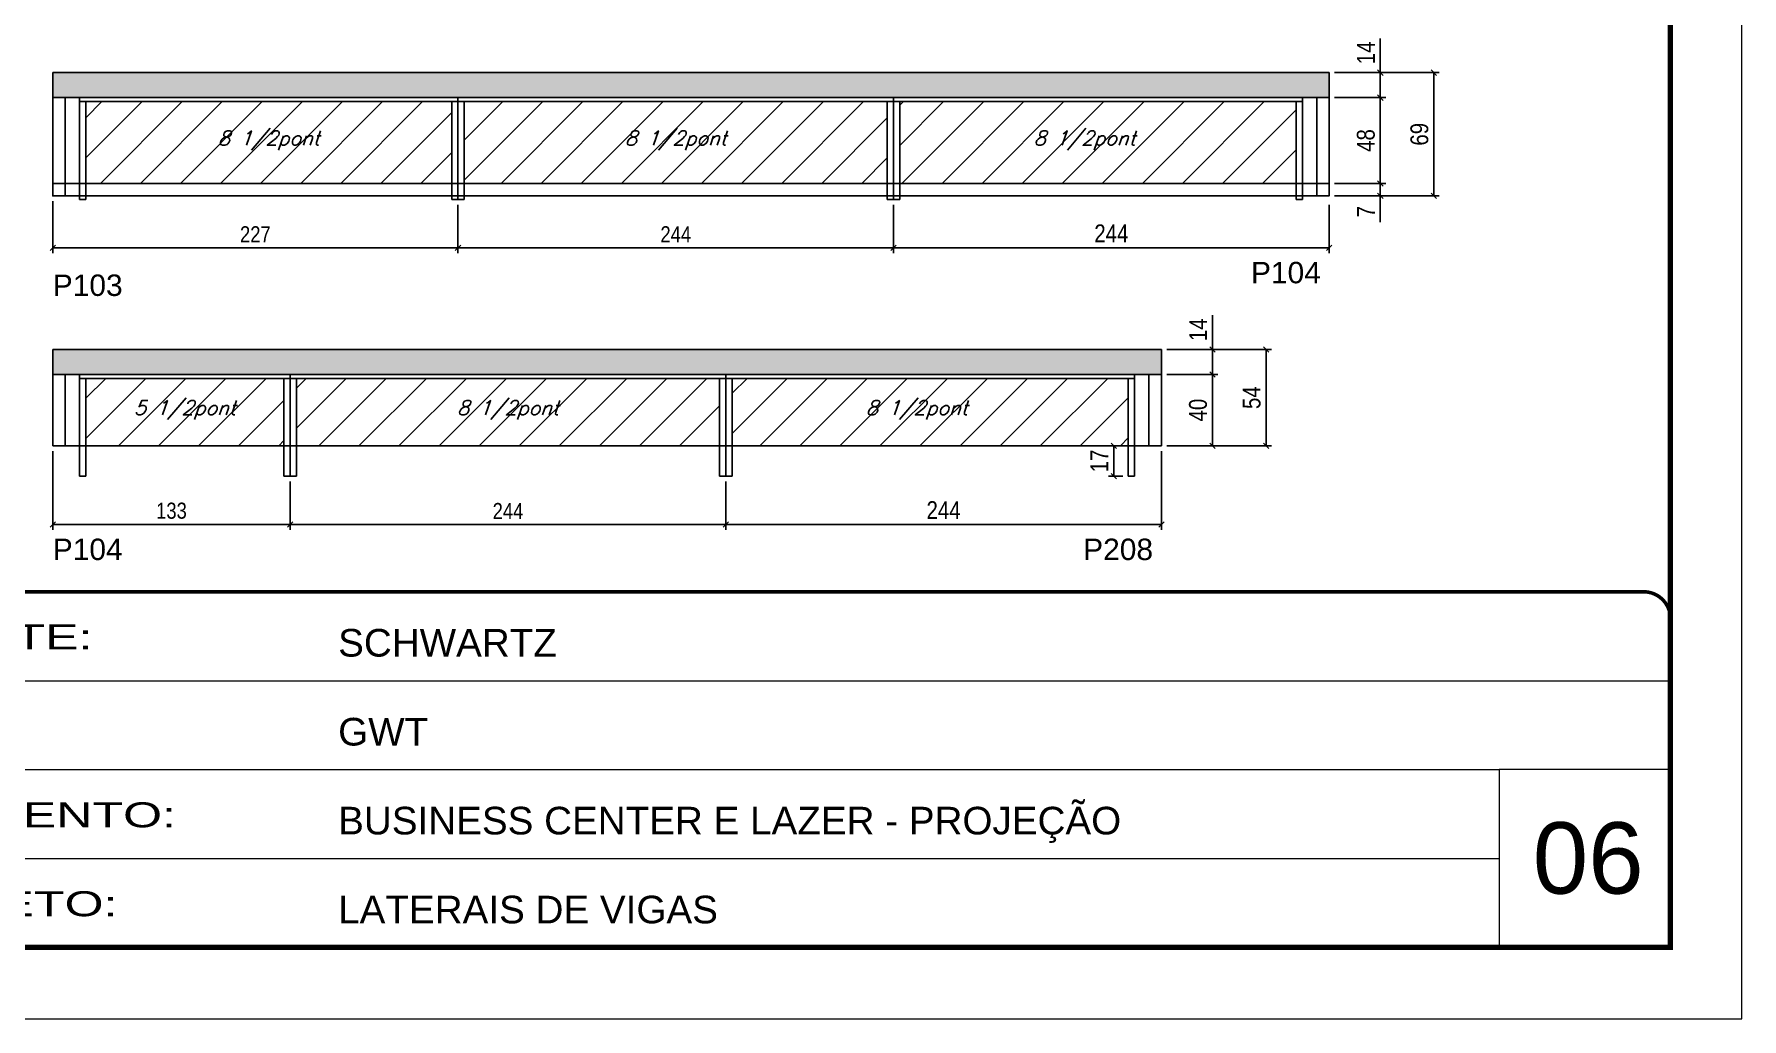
# Model space of a CAD drawing. Extents: x 2603 to 22413, y 1253 to 30260.
# Drawn here: x 4730 to 5686, y 27671 to 28222 of the extents above; entities that cross this region are included whole.
import ezdxf

# ---------------------------------------------------------------- set-up
doc = ezdxf.new("R2010")
doc.units = 0
doc.linetypes.add('CONTINUO', pattern=[0])
doc.linetypes.add('DASHED', pattern=[0.75, 0.5, -0.25])
for name, color, linetype in [('5', 5, 'Continuous'), ('COTA', 241, 'Continuous'), ('Painéis', 200, 'Continuous'), ('SARR_2.2x7', 40, 'Continuous'), ('SARR_3.5x7', 81, 'Continuous'), ('texto', 7, 'Continuous')]:
    doc.layers.add(name, color=color, linetype=linetype)
for name, color, linetype, lineweight in [('CARIMBO', 255, 'Continuous', 9), ('Folhas', 255, 'Continuous', 9), ('Hachura', 251, 'Continuous', 9), ('SARRAFO DE PRESSAO', 251, 'DASHED', 9)]:
    doc.layers.add(name, color=color, linetype=linetype, lineweight=lineweight)
doc.styles.add('ARIAL', font='arial.ttf')
doc.styles.add('COTA TECNICA', font='techl___.ttf', dxfattribs={"height": 10})
doc.styles.add('COTA TECNICA-50', font='techl___.ttf', dxfattribs={"height": 9})
doc.styles.add('Romans', font='romans.shx')
doc.styles.get("Standard").update_dxf_attribs({"font": 'arial.ttf'})
doc.styles.add('Tecnologia', font='')
doc.styles.get('Tecnologia').set_extended_font_data('Forgotten Futurist')
doc.dimstyles.new('COTA PAINEL-50', dxfattribs={"dimtxt": 9, "dimasz": 3, "dimexe": 3, "dimexo": 3, "dimgap": 3, "dimtad": 1, "dimdec": 1, "dimzin": 12, "dimdsep": 46, "dimtxsty": 'COTA TECNICA-50', "dimblk1": 'OBLIQUE', "dimblk2": 'OBLIQUE', "dimsah": 1, "dimcen": 0.9, "dimclrd": 4, "dimclre": 4, "dimclrt": 240, "dimadec": 1, "dimazin": 3, "dimtfac": 1, "dimtdec": 1, "dimtmove": 0, "dimatfit": 3, "dimfxl": 1, "dimtolj": 1, "dimtzin": 12, "dimarcsym": 0})
doc.dimstyles.new('PAINEL', dxfattribs={"dimtxt": 10, "dimasz": 3, "dimexe": 3, "dimexo": 3, "dimgap": 3, "dimtad": 1, "dimdec": 1, "dimzin": 12, "dimdsep": 46, "dimtxsty": 'COTA TECNICA', "dimblk1": 'OBLIQUE', "dimblk2": 'OBLIQUE', "dimsah": 1, "dimcen": 0.9, "dimclrd": 4, "dimclre": 4, "dimclrt": 240, "dimadec": 1, "dimazin": 3, "dimtfac": 1, "dimtdec": 1, "dimtmove": 0, "dimatfit": 3, "dimfxl": 1, "dimtolj": 1, "dimtzin": 12, "dimarcsym": 0})

# ---------------------------------------------------------------- blocks, each defined once
blk = doc.blocks.new('9999999999')
at = {"color": 30, "linetype": 'CONTINUO'}
for p, q in [((98564.56, 34379.64), (99583.98, 34379.64)), ((98564.56, 34329.83), (99487.98, 34329.83)), ((99583.98, 34329.83), (99487.98, 34329.83)), ((99487.98, 34329.83), (99487.98, 34230.21)), ((98564.56, 34280.02), (99487.98, 34280.02))]:
    blk.add_line(p, q, dxfattribs=at)
at = {"color": 30, "linetype": 'CONTINUO', "const_width": 2}
blk.add_lwpolyline([(99583.98, 34230.21), (99583.98, 34414.45, 0.414214), (99568.98, 34429.45), (98228.98, 34429.45, 0.414214), (98213.98, 34414.45), (98213.98, 34245.21, 0.414214), (98228.98, 34230.21), (99583.98, 34230.21)], format="xyb", dxfattribs=at)
at = {"layer": 'Folhas'}
blk.add_lwpolyline([(98138.98, 34190.21), (99623.98, 34190.21), (99623.98, 35240.21), (98138.98, 35240.21)], close=True, dxfattribs=at)
at = {"layer": 'Folhas', "color": 30, "const_width": 3}
blk.add_lwpolyline([(98213.98, 34230.21), (99583.98, 34230.21), (99583.98, 35200.21), (98213.98, 35200.21)], close=True, dxfattribs=at)
at = {"color": 7, "linetype": 'Continuous', "ltscale": 5, "style": 'ARIAL'}
for s, height, p in [('SCHWARTZ', 15.483, (98837.68, 34393.13)), ('GWT', 15.483, (98837.68, 34343.32)), ('BUSINESS CENTER E LAZER - PROJEÇÃO', 15.4829, (98837.68, 34293.51)), ('LATERAIS DE VIGAS', 15.4829, (98837.68, 34243.7))]:
    blk.add_text(s, height=height, dxfattribs=at).set_placement(p)
at = {"layer": 'Folhas', "color": 7, "style": 'Tecnologia', "width": 1.5}
for s, p in [('CLIENTE:', (98573.65, 34397.17)), ('PAVIMENTO:', (98573.65, 34297.5)), ('PROJETO:', (98573.65, 34247.69))]:
    blk.add_text(s, height=14, dxfattribs=at).set_placement(p)
blk = doc.blocks.new('_Oblique')
at = {"color": 0, "linetype": 'ByBlock', "lineweight": -2}
blk.add_line((-0.5, -0.5), (0.5, 0.5), dxfattribs=at)
blk = doc.blocks.new('*D647')
at = {"layer": 'COTA', "color": 4, "linetype": 'ByBlock', "lineweight": -2, "transparency": 16777216}
for p, q in [((4967.3, 28126.62), (4967.3, 28099.53)), ((5211.3, 28126.62), (5211.3, 28099.53)), ((5211.3, 28102.53), (4967.3, 28102.53))]:
    blk.add_line(p, q, dxfattribs=at)
at = {"layer": 'Defpoints', "color": 0, "linetype": 'ByBlock', "transparency": 16777216}
for p in [(4967.3, 28129.62), (5211.3, 28129.62), (4967.3, 28102.53)]:
    blk.add_point(p, dxfattribs=at)
at = {"layer": 'COTA', "color": 4, "linetype": 'ByBlock', "lineweight": -2, "transparency": 16777216, "xscale": 3, "yscale": 3, "zscale": 3, "rotation": 180}
blk.add_blockref('_Oblique', (4967.3, 28102.53), dxfattribs=at)
at = {"layer": 'COTA', "color": 4, "linetype": 'ByBlock', "lineweight": -2, "transparency": 16777216, "xscale": 3, "yscale": 3, "zscale": 3}
blk.add_blockref('_Oblique', (5211.3, 28102.53), dxfattribs=at)
at = {"layer": 'COTA', "color": 240, "linetype": 'ByBlock', "transparency": 16777216, "insert": (5089.3, 28110.1), "char_height": 9, "attachment_point": 5, "style": 'COTA TECNICA-50'}
blk.add_mtext('\\A1;244', dxfattribs=at)
blk = doc.blocks.new('*D648')
at = {"layer": 'COTA', "color": 4, "linetype": 'ByBlock', "lineweight": -2, "transparency": 16777216}
for p, q in [((4740.3, 28128.62), (4740.3, 28099.53)), ((4967.3, 28126.62), (4967.3, 28099.53)), ((4967.3, 28102.53), (4740.3, 28102.53))]:
    blk.add_line(p, q, dxfattribs=at)
at = {"layer": 'Defpoints', "color": 0, "linetype": 'ByBlock', "transparency": 16777216}
for p in [(4740.3, 28131.62), (4967.3, 28129.62), (4740.3, 28102.53)]:
    blk.add_point(p, dxfattribs=at)
at = {"layer": 'COTA', "color": 4, "linetype": 'ByBlock', "lineweight": -2, "transparency": 16777216, "xscale": 3, "yscale": 3, "zscale": 3, "rotation": 180}
blk.add_blockref('_Oblique', (4740.3, 28102.53), dxfattribs=at)
at = {"layer": 'COTA', "color": 4, "linetype": 'ByBlock', "lineweight": -2, "transparency": 16777216, "xscale": 3, "yscale": 3, "zscale": 3}
blk.add_blockref('_Oblique', (4967.3, 28102.53), dxfattribs=at)
at = {"layer": 'COTA', "color": 240, "linetype": 'ByBlock', "transparency": 16777216, "insert": (4853.8, 28110.1), "char_height": 9, "attachment_point": 5, "style": 'COTA TECNICA-50'}
blk.add_mtext('\\A1;227', dxfattribs=at)
blk = doc.blocks.new('*D649')
at = {"layer": 'COTA', "color": 4, "linetype": 'ByBlock', "lineweight": -2, "transparency": 16777216}
for p, q in [((5211.3, 28126.62), (5211.3, 28099.53)), ((5455.3, 28126.62), (5455.3, 28099.53)), ((5211.3, 28102.53), (5455.3, 28102.53))]:
    blk.add_line(p, q, dxfattribs=at)
at = {"layer": 'Defpoints', "color": 0, "linetype": 'ByBlock', "transparency": 16777216}
for p in [(5211.3, 28129.62), (5455.3, 28129.62), (5455.3, 28102.53)]:
    blk.add_point(p, dxfattribs=at)
at = {"layer": 'COTA', "color": 4, "linetype": 'ByBlock', "lineweight": -2, "transparency": 16777216, "xscale": 3, "yscale": 3, "zscale": 3, "rotation": 180}
blk.add_blockref('_Oblique', (5211.3, 28102.53), dxfattribs=at)
at = {"layer": 'COTA', "color": 4, "linetype": 'ByBlock', "lineweight": -2, "transparency": 16777216, "xscale": 3, "yscale": 3, "zscale": 3}
blk.add_blockref('_Oblique', (5455.3, 28102.53), dxfattribs=at)
at = {"layer": 'COTA', "color": 240, "linetype": 'ByBlock', "transparency": 16777216, "insert": (5333.3, 28110.61), "char_height": 10, "attachment_point": 5, "style": 'COTA TECNICA'}
blk.add_mtext('\\A1;244', dxfattribs=at)
blk = doc.blocks.new('*D3134')
at = {"layer": 'COTA', "color": 4, "linetype": 'ByBlock', "lineweight": -2, "transparency": 16777216}
for p, q in [((5458.3, 28186.62), (5486.96, 28186.62)), ((5483.96, 28186.62), (5483.96, 28138.62)), ((5458.3, 28138.62), (5486.96, 28138.62))]:
    blk.add_line(p, q, dxfattribs=at)
at = {"layer": 'Defpoints', "color": 0, "linetype": 'ByBlock', "transparency": 16777216}
for p in [(5455.3, 28186.62), (5455.3, 28138.62), (5483.96, 28138.62)]:
    blk.add_point(p, dxfattribs=at)
at = {"layer": 'COTA', "color": 4, "linetype": 'ByBlock', "lineweight": -2, "transparency": 16777216, "xscale": 3, "yscale": 3, "zscale": 3}
for p, rotation in [((5483.96, 28186.62), 90), ((5483.96, 28138.62), 270)]:
    blk.add_blockref('_Oblique', p, dxfattribs=dict(at, rotation=rotation))
at = {"layer": 'COTA', "color": 240, "linetype": 'ByBlock', "transparency": 16777216, "insert": (5475.87, 28162.62), "char_height": 10, "attachment_point": 5, "rotation": 90, "style": 'COTA TECNICA'}
blk.add_mtext('\\A1;48', dxfattribs=at)
blk = doc.blocks.new('*D3135')
at = {"layer": 'COTA', "color": 4, "linetype": 'ByBlock', "lineweight": -2, "transparency": 16777216}
for p, q in [((5483.96, 28200.62), (5483.96, 28219.74)), ((5458.3, 28200.62), (5486.96, 28200.62)), ((5483.96, 28186.62), (5483.96, 28200.62)), ((5458.3, 28186.62), (5486.96, 28186.62))]:
    blk.add_line(p, q, dxfattribs=at)
at = {"layer": 'Defpoints', "color": 0, "linetype": 'ByBlock', "transparency": 16777216}
for p in [(5455.3, 28200.62), (5483.96, 28200.62), (5455.3, 28186.62)]:
    blk.add_point(p, dxfattribs=at)
at = {"layer": 'COTA', "color": 4, "linetype": 'ByBlock', "lineweight": -2, "transparency": 16777216, "xscale": 3, "yscale": 3, "zscale": 3}
for p, rotation in [((5483.96, 28200.62), 90), ((5483.96, 28186.62), 270)]:
    blk.add_blockref('_Oblique', p, dxfattribs=dict(at, rotation=rotation))
at = {"layer": 'COTA', "color": 240, "linetype": 'ByBlock', "transparency": 16777216, "insert": (5475.89, 28211.68), "char_height": 10, "attachment_point": 5, "rotation": 90, "style": 'COTA TECNICA'}
blk.add_mtext('\\A1;14', dxfattribs=at)
blk = doc.blocks.new('*D3136')
at = {"layer": 'COTA', "color": 4, "linetype": 'ByBlock', "lineweight": -2, "transparency": 16777216}
for p, q in [((5458.3, 28200.62), (5517.01, 28200.62)), ((5514.01, 28131.62), (5514.01, 28200.62)), ((5458.3, 28131.62), (5517.01, 28131.62))]:
    blk.add_line(p, q, dxfattribs=at)
at = {"layer": 'Defpoints', "color": 0, "linetype": 'ByBlock', "transparency": 16777216}
for p in [(5455.3, 28200.62), (5514.01, 28200.62), (5455.3, 28131.62)]:
    blk.add_point(p, dxfattribs=at)
at = {"layer": 'COTA', "color": 4, "linetype": 'ByBlock', "lineweight": -2, "transparency": 16777216, "xscale": 3, "yscale": 3, "zscale": 3}
for p, rotation in [((5514.01, 28200.62), 90), ((5514.01, 28131.62), 270)]:
    blk.add_blockref('_Oblique', p, dxfattribs=dict(at, rotation=rotation))
at = {"layer": 'COTA', "color": 240, "linetype": 'ByBlock', "transparency": 16777216, "insert": (5505.88, 28166.12), "char_height": 10, "attachment_point": 5, "rotation": 90, "style": 'COTA TECNICA'}
blk.add_mtext('\\A1;69', dxfattribs=at)
blk = doc.blocks.new('*D3137')
at = {"layer": 'COTA', "color": 4, "linetype": 'ByBlock', "lineweight": -2, "transparency": 16777216}
for p, q in [((5458.3, 28138.62), (5486.96, 28138.62)), ((5483.96, 28138.62), (5483.96, 28131.62)), ((5458.3, 28131.62), (5486.96, 28131.62)), ((5483.96, 28131.62), (5483.96, 28116.89))]:
    blk.add_line(p, q, dxfattribs=at)
at = {"layer": 'Defpoints', "color": 0, "linetype": 'ByBlock', "transparency": 16777216}
for p in [(5455.3, 28138.62), (5455.3, 28131.62), (5483.96, 28131.62)]:
    blk.add_point(p, dxfattribs=at)
at = {"layer": 'COTA', "color": 4, "linetype": 'ByBlock', "lineweight": -2, "transparency": 16777216, "xscale": 3, "yscale": 3, "zscale": 3}
for p, rotation in [((5483.96, 28138.62), 90), ((5483.96, 28131.62), 270)]:
    blk.add_blockref('_Oblique', p, dxfattribs=dict(at, rotation=rotation))
at = {"layer": 'COTA', "color": 240, "linetype": 'ByBlock', "transparency": 16777216, "insert": (5475.89, 28122.76), "char_height": 10, "attachment_point": 5, "rotation": 90, "style": 'COTA TECNICA'}
blk.add_mtext('\\A1;7', dxfattribs=at)
blk = doc.blocks.new('*D650')
at = {"layer": 'COTA', "color": 4, "linetype": 'ByBlock', "lineweight": -2, "transparency": 16777216}
for p, q in [((4873.3, 27971.59), (4873.3, 27944.5)), ((5117.3, 27971.59), (5117.3, 27944.5)), ((5117.3, 27947.5), (4873.3, 27947.5))]:
    blk.add_line(p, q, dxfattribs=at)
at = {"layer": 'Defpoints', "color": 0, "linetype": 'ByBlock', "transparency": 16777216}
for p in [(4873.3, 27974.59), (5117.3, 27974.59), (4873.3, 27947.5)]:
    blk.add_point(p, dxfattribs=at)
at = {"layer": 'COTA', "color": 4, "linetype": 'ByBlock', "lineweight": -2, "transparency": 16777216, "xscale": 3, "yscale": 3, "zscale": 3, "rotation": 180}
blk.add_blockref('_Oblique', (4873.3, 27947.5), dxfattribs=at)
at = {"layer": 'COTA', "color": 4, "linetype": 'ByBlock', "lineweight": -2, "transparency": 16777216, "xscale": 3, "yscale": 3, "zscale": 3}
blk.add_blockref('_Oblique', (5117.3, 27947.5), dxfattribs=at)
at = {"layer": 'COTA', "color": 240, "linetype": 'ByBlock', "transparency": 16777216, "insert": (4995.3, 27955.06), "char_height": 9, "attachment_point": 5, "style": 'COTA TECNICA-50'}
blk.add_mtext('\\A1;244', dxfattribs=at)
blk = doc.blocks.new('*D3138')
at = {"layer": 'COTA', "color": 4, "linetype": 'ByBlock', "lineweight": -2, "transparency": 16777216}
for p, q in [((4740.3, 27988.59), (4740.3, 27944.5)), ((4873.3, 27971.59), (4873.3, 27944.5)), ((4873.3, 27947.5), (4740.3, 27947.5))]:
    blk.add_line(p, q, dxfattribs=at)
at = {"layer": 'Defpoints', "color": 0, "linetype": 'ByBlock', "transparency": 16777216}
for p in [(4740.3, 27991.59), (4873.3, 27974.59), (4740.3, 27947.5)]:
    blk.add_point(p, dxfattribs=at)
at = {"layer": 'COTA', "color": 4, "linetype": 'ByBlock', "lineweight": -2, "transparency": 16777216, "xscale": 3, "yscale": 3, "zscale": 3, "rotation": 180}
blk.add_blockref('_Oblique', (4740.3, 27947.5), dxfattribs=at)
at = {"layer": 'COTA', "color": 4, "linetype": 'ByBlock', "lineweight": -2, "transparency": 16777216, "xscale": 3, "yscale": 3, "zscale": 3}
blk.add_blockref('_Oblique', (4873.3, 27947.5), dxfattribs=at)
at = {"layer": 'COTA', "color": 240, "linetype": 'ByBlock', "transparency": 16777216, "insert": (4806.8, 27955.2), "char_height": 9, "attachment_point": 5, "style": 'COTA TECNICA-50'}
blk.add_mtext('\\A1;133', dxfattribs=at)
blk = doc.blocks.new('*D3113')
at = {"layer": 'COTA', "color": 4, "linetype": 'ByBlock', "lineweight": -2, "transparency": 16777216}
for p, q in [((5361.3, 27988.59), (5361.3, 27944.5)), ((5117.3, 27971.59), (5117.3, 27944.5)), ((5117.3, 27947.5), (5361.3, 27947.5))]:
    blk.add_line(p, q, dxfattribs=at)
at = {"layer": 'Defpoints', "color": 0, "linetype": 'ByBlock', "transparency": 16777216}
for p in [(5361.3, 27991.59), (5117.3, 27974.59), (5361.3, 27947.5)]:
    blk.add_point(p, dxfattribs=at)
at = {"layer": 'COTA', "color": 4, "linetype": 'ByBlock', "lineweight": -2, "transparency": 16777216, "xscale": 3, "yscale": 3, "zscale": 3, "rotation": 180}
blk.add_blockref('_Oblique', (5117.3, 27947.5), dxfattribs=at)
at = {"layer": 'COTA', "color": 4, "linetype": 'ByBlock', "lineweight": -2, "transparency": 16777216, "xscale": 3, "yscale": 3, "zscale": 3}
blk.add_blockref('_Oblique', (5361.3, 27947.5), dxfattribs=at)
at = {"layer": 'COTA', "color": 240, "linetype": 'ByBlock', "transparency": 16777216, "insert": (5239.3, 27955.57), "char_height": 10, "attachment_point": 5, "style": 'COTA TECNICA'}
blk.add_mtext('\\A1;244', dxfattribs=at)
blk = doc.blocks.new('*D3114')
at = {"layer": 'COTA', "color": 4, "linetype": 'ByBlock', "lineweight": -2, "transparency": 16777216}
for p, q in [((5364.3, 28031.59), (5392.96, 28031.59)), ((5389.96, 28031.59), (5389.96, 27991.59)), ((5364.3, 27991.59), (5392.96, 27991.59))]:
    blk.add_line(p, q, dxfattribs=at)
at = {"layer": 'Defpoints', "color": 0, "linetype": 'ByBlock', "transparency": 16777216}
for p in [(5361.3, 28031.59), (5361.3, 27991.59), (5389.96, 27991.59)]:
    blk.add_point(p, dxfattribs=at)
at = {"layer": 'COTA', "color": 4, "linetype": 'ByBlock', "lineweight": -2, "transparency": 16777216, "xscale": 3, "yscale": 3, "zscale": 3}
for p, rotation in [((5389.96, 28031.59), 90), ((5389.96, 27991.59), 270)]:
    blk.add_blockref('_Oblique', p, dxfattribs=dict(at, rotation=rotation))
at = {"layer": 'COTA', "color": 240, "linetype": 'ByBlock', "transparency": 16777216, "insert": (5381.86, 28011.59), "char_height": 10, "attachment_point": 5, "rotation": 90, "style": 'COTA TECNICA'}
blk.add_mtext('\\A1;40', dxfattribs=at)
blk = doc.blocks.new('*D3115')
at = {"layer": 'COTA', "color": 4, "linetype": 'ByBlock', "lineweight": -2, "transparency": 16777216}
for p, q in [((5389.96, 28045.59), (5389.96, 28064.7)), ((5364.3, 28045.59), (5392.96, 28045.59)), ((5389.96, 28031.59), (5389.96, 28045.59)), ((5364.3, 28031.59), (5392.96, 28031.59))]:
    blk.add_line(p, q, dxfattribs=at)
at = {"layer": 'Defpoints', "color": 0, "linetype": 'ByBlock', "transparency": 16777216}
for p in [(5361.3, 28045.59), (5389.96, 28045.59), (5361.3, 28031.59)]:
    blk.add_point(p, dxfattribs=at)
at = {"layer": 'COTA', "color": 4, "linetype": 'ByBlock', "lineweight": -2, "transparency": 16777216, "xscale": 3, "yscale": 3, "zscale": 3}
for p, rotation in [((5389.96, 28045.59), 90), ((5389.96, 28031.59), 270)]:
    blk.add_blockref('_Oblique', p, dxfattribs=dict(at, rotation=rotation))
at = {"layer": 'COTA', "color": 240, "linetype": 'ByBlock', "transparency": 16777216, "insert": (5381.89, 28056.64), "char_height": 10, "attachment_point": 5, "rotation": 90, "style": 'COTA TECNICA'}
blk.add_mtext('\\A1;14', dxfattribs=at)
blk = doc.blocks.new('*D3116')
at = {"layer": 'COTA', "color": 4, "linetype": 'ByBlock', "lineweight": -2, "transparency": 16777216}
for p, q in [((5364.3, 28045.59), (5423.01, 28045.59)), ((5420.01, 27991.59), (5420.01, 28045.59)), ((5364.3, 27991.59), (5423.01, 27991.59))]:
    blk.add_line(p, q, dxfattribs=at)
at = {"layer": 'Defpoints', "color": 0, "linetype": 'ByBlock', "transparency": 16777216}
for p in [(5361.3, 28045.59), (5420.01, 28045.59), (5361.3, 27991.59)]:
    blk.add_point(p, dxfattribs=at)
at = {"layer": 'COTA', "color": 4, "linetype": 'ByBlock', "lineweight": -2, "transparency": 16777216, "xscale": 3, "yscale": 3, "zscale": 3}
for p, rotation in [((5420.01, 28045.59), 90), ((5420.01, 27991.59), 270)]:
    blk.add_blockref('_Oblique', p, dxfattribs=dict(at, rotation=rotation))
at = {"layer": 'COTA', "color": 240, "linetype": 'ByBlock', "transparency": 16777216, "insert": (5411.9, 28018.59), "char_height": 10, "attachment_point": 5, "rotation": 90, "style": 'COTA TECNICA'}
blk.add_mtext('\\A1;54', dxfattribs=at)
blk = doc.blocks.new('*D3117')
at = {"layer": 'COTA', "color": 4, "linetype": 'ByBlock', "lineweight": -2, "transparency": 16777216}
for p, q in [((5339.8, 27991.59), (5331.63, 27991.59)), ((5334.63, 27974.59), (5334.63, 27991.59)), ((5339.8, 27974.59), (5331.63, 27974.59))]:
    blk.add_line(p, q, dxfattribs=at)
at = {"layer": 'Defpoints', "color": 0, "linetype": 'ByBlock', "transparency": 16777216}
for p in [(5334.63, 27991.59), (5342.8, 27991.59), (5342.8, 27974.59)]:
    blk.add_point(p, dxfattribs=at)
at = {"layer": 'COTA', "color": 4, "linetype": 'ByBlock', "lineweight": -2, "transparency": 16777216, "xscale": 3, "yscale": 3, "zscale": 3}
for p, rotation in [((5334.63, 27991.59), 90), ((5334.63, 27974.59), 270)]:
    blk.add_blockref('_Oblique', p, dxfattribs=dict(at, rotation=rotation))
at = {"layer": 'COTA', "color": 240, "linetype": 'ByBlock', "transparency": 16777216, "insert": (5326.55, 27983.09), "char_height": 10, "attachment_point": 5, "rotation": 90, "style": 'COTA TECNICA'}
blk.add_mtext('\\A1;17', dxfattribs=at)

msp = doc.modelspace()

# ---------------------------------------------------------------- hatches: boundary and pattern name
at = {"layer": 'COTA', "linetype": 'ByBlock'}
h = msp.add_hatch(dxfattribs=at)
h.set_pattern_fill('AR-CONC', color=256, scale=0.03)
h.set_pattern_definition([(50, (-127958.272, -4451.3597), (5.46554007, -0.47817257), [0.5715, -6.2865]), (355, (-127958.272, -4451.3597), (-1.05730264, 5.73170536), [0.4572, -5.02921753]), (100.4514447, (-127957.8164, -4451.3995), (4.40823741, 5.25353256), [0.48570026, -5.34270734]), (46.1842, (-127958.272, -4449.836), (8.13237123, -1.26126984), [0.85725, -9.42975]), (96.6355576, (-127957.594, -4449.941), (7.122124, 7.42278374), [0.7285507, -8.01406824]), (351.184151, (-127958.272, -4449.836), (7.122124, 7.42278374), [0.685799, -7.54379196]), (21, (-127957.51, -4450.2167), (4.54843174, -3.06795595), [0.5715, -6.2865]), (326, (-127957.51, -4450.2167), (1.85406085, 5.52563898), [0.4572, -5.0292]), (71.451445, (-127957.131, -4450.4724), (6.40249258, 2.45768307), [0.48570026, -5.34269813]), (37.5, (-127958.2718, -4451.3597), (0.092658098, 2.536651166), [0, -4.96824, 0, -5.1054, 0, -5.04825]), (7.5, (-127958.2718, -4451.3597), (2.004589875, 3.005417245), [0, -2.91084, 0, -4.85394, 0, -1.92405]), (327.5, (-127959.971, -4451.3597), (4.067717855, -0.17186232), [0, -1.905, 0, -5.9436, 0, -7.8867]), (317.5, (-127960.733, -4451.3597), (4.44387544, 0.76279473), [0, -2.4765, 0, -3.94716, 0, -5.6007])])
h.paths.add_polyline_path([(4740.3, 28200.62), (4740.3, 28186.62), (5455.3, 28186.62), (5455.3, 28200.62)])
h = msp.add_hatch(dxfattribs=at)
h.set_pattern_fill('AR-CONC', color=256, scale=0.03)
h.set_pattern_definition([(50, (-128052.272, -4606.396), (5.46554007, -0.47817257), [0.5715, -6.2865]), (355, (-128052.272, -4606.396), (-1.05730264, 5.73170536), [0.4572, -5.02921753]), (100.4514447, (-128051.8164, -4606.436), (4.40823741, 5.25353256), [0.48570026, -5.34270734]), (46.1842, (-128052.272, -4604.872), (8.13237123, -1.26126984), [0.85725, -9.42975]), (96.6355576, (-128051.594, -4604.977), (7.122124, 7.42278374), [0.7285507, -8.01406824]), (351.184151, (-128052.272, -4604.872), (7.122124, 7.42278374), [0.685799, -7.54379196]), (21, (-128051.51, -4605.253), (4.54843174, -3.06795595), [0.5715, -6.2865]), (326, (-128051.51, -4605.253), (1.85406085, 5.52563898), [0.4572, -5.0292]), (71.451445, (-128051.131, -4605.5087), (6.40249258, 2.45768307), [0.48570026, -5.34269813]), (37.5, (-128052.2718, -4606.396), (0.092658098, 2.536651166), [0, -4.96824, 0, -5.1054, 0, -5.04825]), (7.5, (-128052.2718, -4606.396), (2.004589875, 3.005417245), [0, -2.91084, 0, -4.85394, 0, -1.92405]), (327.5, (-128053.971, -4606.396), (4.067717855, -0.17186232), [0, -1.905, 0, -5.9436, 0, -7.8867]), (317.5, (-128054.733, -4606.396), (4.44387544, 0.76279473), [0, -2.4765, 0, -3.94716, 0, -5.6007])])
h.paths.add_polyline_path([(4740.3, 28045.59), (4740.3, 28031.59), (5361.3, 28031.59), (5361.3, 28045.59)])
at = {"layer": 'Hachura', "linetype": 'ByBlock'}
h = msp.add_hatch(dxfattribs=at)
h.set_pattern_fill('ANSI31', color=256, scale=5)
h.set_pattern_definition([(45, (-126402.973, -5371.03), (-11.2253202, 11.2253202), [])])
h.paths.add_polyline_path([(4961.3, 28438.82), (4961.3, 28471.62), (4758.8, 28471.62), (4758.8, 28438.82)])
h.paths.add_polyline_path([(5205.3, 28438.82), (5205.3, 28471.62), (4968.3, 28471.62), (4968.3, 28438.82)])
h.paths.add_polyline_path([(5212.3, 28471.62), (5212.3, 28438.82), (5434.3, 28438.82), (5434.3, 28471.62)])
h.paths.add_polyline_path([(5436.8, 28293.8), (5436.8, 28326.6), (5214.8, 28326.6), (5214.8, 28293.8)])
h.paths.add_polyline_path([(5207.8, 28293.8), (5207.8, 28326.6), (4970.8, 28326.6), (4970.8, 28293.8)])
h.paths.add_polyline_path([(4963.8, 28293.8), (4963.8, 28326.6), (4758.8, 28326.6), (4758.8, 28293.8)])
h.paths.add_polyline_path([(4758.8, 28184.42), (4758.8, 28138.62), (4963.8, 28138.62), (4963.8, 28184.42)])
h.paths.add_polyline_path([(4970.8, 28184.42), (4970.8, 28138.62), (5207.8, 28138.62), (5207.8, 28184.42)])
h.paths.add_polyline_path([(5436.8, 28138.62), (5436.8, 28184.42), (5214.8, 28184.42), (5214.8, 28138.62)])
h.paths.add_polyline_path([(5120.8, 28029.39), (5120.8, 27991.59), (5342.8, 27991.59), (5342.8, 28029.39)])
h.paths.add_polyline_path([(4876.8, 28029.39), (4876.8, 27991.59), (5113.8, 27991.59), (5113.8, 28029.39)])
h.paths.add_polyline_path([(4869.8, 28029.39), (4758.8, 28029.39), (4758.8, 27991.59), (4869.8, 27991.59)])

# ---------------------------------------------------------------- linework, layer by layer
at = {"layer": 'COTA', "linetype": 'ByBlock'}
for p, q in [((5455.3, 28200.62), (4740.3, 28200.62)), ((4740.3, 28200.62), (4740.3, 28186.62)), ((5455.3, 28200.62), (5455.3, 28186.62)), ((4758.8, 28129.62), (4755.3, 28129.62)), ((4970.8, 28129.62), (4963.8, 28129.62)), ((5207.8, 28129.62), (5214.8, 28129.62)), ((5440.3, 28129.62), (5436.8, 28129.62)), ((5361.3, 28045.59), (4740.3, 28045.59)), ((4740.3, 28045.59), (4740.3, 28031.59)), ((5361.3, 28045.59), (5361.3, 28031.59)), ((4873.3, 27974.59), (4873.3, 27991.59)), ((5117.3, 27991.59), (5117.3, 27974.59)), ((4758.8, 27974.59), (4755.3, 27974.59)), ((4876.8, 27974.59), (4869.8, 27974.59)), ((5113.8, 27974.59), (5120.8, 27974.59)), ((5346.3, 27974.59), (5342.8, 27974.59))]:
    msp.add_line(p, q, dxfattribs=at)
at = {"layer": 'Painéis', "linetype": 'Continuous'}
for p, q in [((4740.3, 28186.62), (4740.3, 28138.62)), ((5455.3, 28186.62), (4740.3, 28186.62)), ((4967.3, 28138.62), (4967.3, 28186.62)), ((5211.3, 28138.62), (5211.3, 28186.62)), ((5455.3, 28138.62), (5455.3, 28186.62)), ((4740.3, 28138.62), (5455.3, 28138.62)), ((4967.3, 28129.62), (4967.3, 28138.62)), ((5211.3, 28138.62), (5211.3, 28129.62)), ((4740.3, 28031.59), (4740.3, 27991.59)), ((5361.3, 28031.59), (4740.3, 28031.59)), ((4873.3, 27991.59), (4873.3, 28031.59)), ((5117.3, 27991.59), (5117.3, 28031.59)), ((5361.3, 27991.59), (5361.3, 28031.59)), ((4740.3, 27991.59), (5361.3, 27991.59))]:
    msp.add_line(p, q, dxfattribs=at)
msp.add_lwpolyline([(4740.3, 28138.62), (5455.3, 28138.62), (5455.3, 28131.62), (4740.3, 28131.62)], close=True, dxfattribs=at)
at = {"layer": 'SARR_2.2x7', "linetype": 'Continuous'}
for p, q in [((4747.3, 28186.62), (4747.3, 28138.62)), ((4967.3, 28184.42), (4755.3, 28184.42)), ((5211.3, 28184.42), (4967.3, 28184.42)), ((5440.3, 28184.42), (5211.3, 28184.42)), ((5448.3, 28186.62), (5448.3, 28138.62)), ((4747.3, 28138.62), (4747.3, 28131.62)), ((5448.3, 28138.62), (5448.3, 28131.62)), ((4747.3, 28031.59), (4747.3, 27991.59)), ((4873.3, 28029.39), (4755.3, 28029.39)), ((5117.3, 28029.39), (4873.3, 28029.39)), ((5346.3, 28029.39), (5117.3, 28029.39)), ((5354.3, 28031.59), (5354.3, 27991.59))]:
    msp.add_line(p, q, dxfattribs=at)
at = {"layer": 'SARR_3.5x7'}
for p, q in [((4755.3, 28186.62), (4755.3, 28129.62)), ((4758.8, 28184.42), (4758.8, 28129.62)), ((4963.8, 28184.42), (4963.8, 28129.62)), ((4970.8, 28184.42), (4970.8, 28129.62)), ((5207.8, 28184.42), (5207.8, 28129.62)), ((5214.8, 28184.42), (5214.8, 28129.62)), ((5436.8, 28184.42), (5436.8, 28129.62)), ((5440.3, 28186.62), (5440.3, 28129.62)), ((4755.3, 28031.59), (4755.3, 27974.59)), ((4758.8, 28029.39), (4758.8, 27974.59)), ((4869.8, 28029.39), (4869.8, 27974.59)), ((4876.8, 28029.39), (4876.8, 27974.59)), ((5113.8, 28029.39), (5113.8, 27974.59)), ((5120.8, 28029.39), (5120.8, 27974.59)), ((5342.8, 28029.39), (5342.8, 27974.59)), ((5346.3, 28031.59), (5346.3, 27974.59))]:
    msp.add_line(p, q, dxfattribs=at)

# ---------------------------------------------------------------- block references
at = {"layer": 'SARRAFO DE PRESSAO', "color": 6, "linetype": 'ByBlock'}
msp.add_blockref('9999999999', (-93937.51, -6519.61), dxfattribs=at)

# ---------------------------------------------------------------- texts
at = {"layer": '5', "linetype": 'Continuous'}
for s, p in [('P103', (4740.31, 28075.55)), ('P104', (5411.5, 28082.64)), ('P104', (4740.31, 27927.6)), ('P208', (5317.5, 27927.6))]:
    msp.add_text(s, height=12, rotation=359.99996, dxfattribs=at).set_placement(p)
at = {"layer": 'CARIMBO', "style": 'ARIAL'}
msp.add_text('06', height=40, dxfattribs=at).set_placement((5569.33, 27740.74))
at = {"layer": 'texto', "color": 2, "char_height": 8, "attachment_point": 5, "style": 'Romans'}
for s, insert in [('{\\Q19;\\C256;8 1/2pont}', (4861.3, 28162.62)), ('{\\Q19;\\C256;8 1/2pont}', (5089.3, 28162.62)), ('{\\Q19;\\C256;8 1/2pont}', (5318.3, 28162.62)), ('{\\Q19;\\C256;5 1/2pont}', (4814.3, 28011.59)), ('{\\Q19;\\C256;8 1/2pont}', (4995.3, 28011.59)), ('{\\Q19;\\C256;8 1/2pont}', (5224.3, 28011.59))]:
    msp.add_mtext(s, dxfattribs=dict(at, insert=insert))

# ---------------------------------------------------------------- dimensions: what is measured, and where the dimension line sits
at = {"layer": 'COTA', "linetype": 'ByBlock'}
for base, p1, p2, picture, middle in [((5483.96, 28200.62), (5455.3, 28186.62), (5455.3, 28200.62), '*D3135', (5475.89, 28211.68)), ((5514.01, 28200.62), (5455.3, 28131.62), (5455.3, 28200.62), '*D3136', (5505.88, 28166.12)), ((5483.96, 28138.62), (5455.3, 28186.62), (5455.3, 28138.62), '*D3134', (5475.87, 28162.62)), ((5483.96, 28131.62), (5455.3, 28138.62), (5455.3, 28131.62), '*D3137', (5475.89, 28122.76)), ((5389.96, 28045.59), (5361.3, 28031.59), (5361.3, 28045.59), '*D3115', (5381.89, 28056.64)), ((5420.01, 28045.59), (5361.3, 27991.59), (5361.3, 28045.59), '*D3116', (5411.9, 28018.59)), ((5389.96, 27991.59), (5361.3, 28031.59), (5361.3, 27991.59), '*D3114', (5381.86, 28011.59)), ((5334.63, 27991.59), (5342.8, 27974.59), (5342.8, 27991.59), '*D3117', (5326.55, 27983.09))]:
    dim = msp.add_linear_dim(base=base, p1=p1, p2=p2, angle=90, dimstyle='PAINEL', dxfattribs=at)
    dim.commit()
    dim.dimension.update_dxf_attribs({"geometry": picture, "text_midpoint": middle})
for base, p1, p2, picture, middle in [((4740.3, 28102.53), (4967.3, 28129.62), (4740.3, 28131.62), '*D648', (4853.8, 28110.1)), ((4740.3, 27947.5), (4873.3, 27974.59), (4740.3, 27991.59), '*D3138', (4806.8, 27955.2))]:
    dim = msp.add_linear_dim(base=base, p1=p1, p2=p2, angle=180, dimstyle='COTA PAINEL-50', override={"dimarcsym": 1}, dxfattribs=at)
    dim.commit()
    dim.dimension.update_dxf_attribs({"geometry": picture, "text_midpoint": middle})
for base, p1, p2, picture, middle in [((4967.3, 28102.53), (5211.3, 28129.62), (4967.3, 28129.62), '*D647', (5089.3, 28110.1)), ((4873.3, 27947.5), (5117.3, 27974.59), (4873.3, 27974.59), '*D650', (4995.3, 27955.06))]:
    dim = msp.add_linear_dim(base=base, p1=p1, p2=p2, dimstyle='COTA PAINEL-50', override={"dimarcsym": 1}, dxfattribs=at)
    dim.commit()
    dim.dimension.update_dxf_attribs({"geometry": picture, "text_midpoint": middle})
for base, p1, p2, picture, middle in [((5455.3, 28102.53), (5211.3, 28129.62), (5455.3, 28129.62), '*D649', (5333.3, 28110.61)), ((5361.3, 27947.5), (5117.3, 27974.59), (5361.3, 27991.59), '*D3113', (5239.3, 27955.57))]:
    dim = msp.add_linear_dim(base=base, p1=p1, p2=p2, dimstyle='PAINEL', dxfattribs=at)
    dim.commit()
    dim.dimension.update_dxf_attribs({"geometry": picture, "text_midpoint": middle})

doc.saveas('drawing.dxf')
